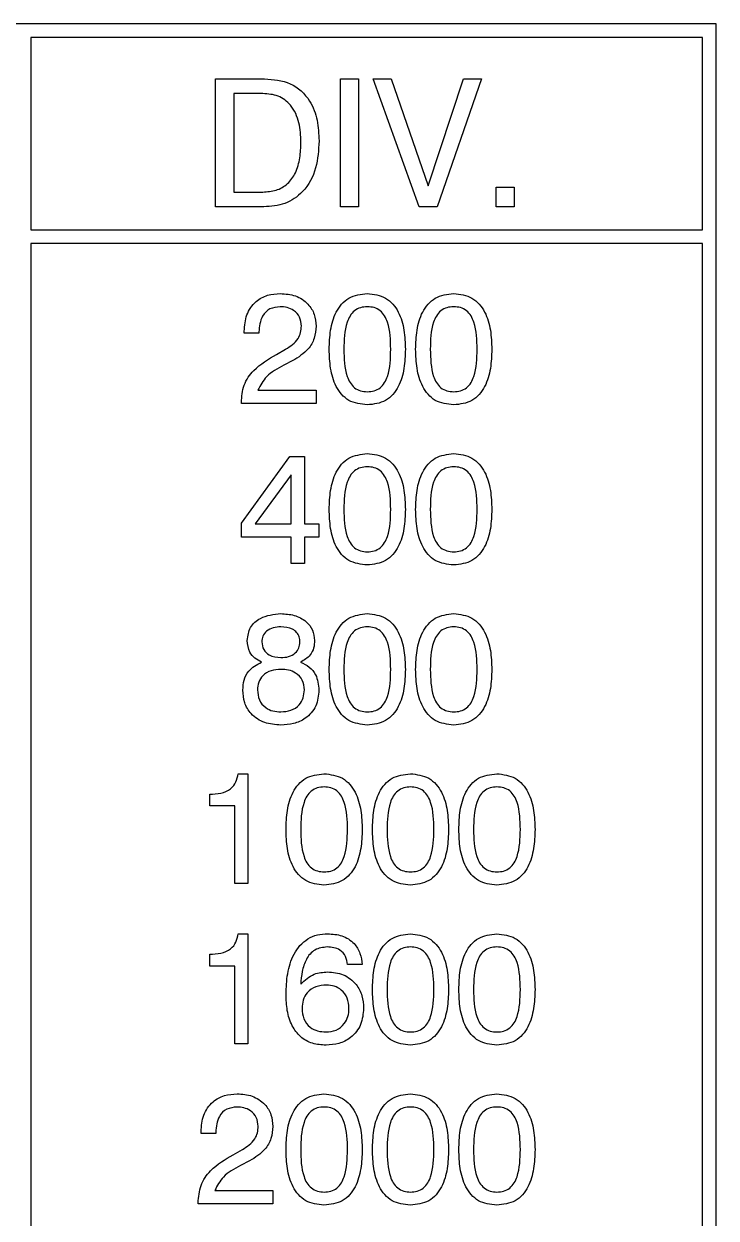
# Model space of a CAD drawing. Header units: millimetres. Extents: x -684 to 5961, y -1281 to 2539.
# Drawn here: x 2801.94 to 2817.09, y -477.58 to -451.46 of the extents above; entities that cross this region are included whole.
import ezdxf

# ---------------------------------------------------------------- set-up
doc = ezdxf.new("R2010")
doc.units = ezdxf.units.MM
doc.header["$LTSCALE"] = 5
doc.header["$MEASUREMENT"] = 0
doc.layers.get('0').update_dxf_attribs({"linetype": 'CONTINUOUS'})

msp = doc.modelspace()

# ---------------------------------------------------------------- linework, layer by layer
for p, q in [((2817.092, -451.465), (2784.792, -451.465)), ((2817.092, -513.765), (2817.092, -451.465)), ((2802.092, -451.765), (2802.092, -455.965)), ((2816.792, -451.765), (2802.092, -451.765)), ((2816.792, -455.965), (2816.792, -451.765)), ((2806.139, -452.665), (2807.206, -452.665)), ((2806.139, -455.465), (2806.139, -452.665)), ((2808.868, -452.665), (2809.263, -452.665)), ((2808.868, -455.465), (2808.868, -452.665)), ((2809.263, -452.665), (2809.263, -455.465)), ((2809.586, -452.665), (2809.983, -452.665)), ((2810.591, -455.465), (2809.586, -452.665)), ((2809.983, -452.665), (2810.793, -455.009)), ((2810.793, -455.009), (2811.564, -452.665)), ((2811.955, -452.665), (2810.986, -455.465)), ((2811.564, -452.665), (2811.955, -452.665)), ((2806.534, -452.988), (2806.534, -455.142)), ((2807.174, -452.988), (2806.534, -452.988)), ((2806.534, -455.142), (2807.174, -455.142)), ((2812.278, -455.034), (2812.673, -455.034)), ((2812.278, -455.465), (2812.278, -455.034)), ((2812.673, -455.034), (2812.673, -455.465)), ((2807.191, -455.465), (2806.139, -455.465)), ((2809.263, -455.465), (2808.868, -455.465)), ((2810.986, -455.465), (2810.591, -455.465)), ((2812.673, -455.465), (2812.278, -455.465)), ((2802.092, -455.965), (2816.792, -455.965)), ((2802.092, -456.265), (2802.092, -513.465)), ((2816.792, -456.265), (2802.092, -456.265)), ((2816.792, -513.465), (2816.792, -456.265)), ((2806.766, -458.226), (2806.766, -458.185)), ((2807.086, -458.226), (2806.766, -458.226)), ((2807.086, -458.198), (2807.086, -458.226)), ((2807.471, -458.693), (2807.671, -458.581)), ((2807.829, -458.828), (2807.63, -458.931)), ((2807.064, -459.476), (2808.336, -459.476)), ((2808.336, -459.476), (2808.336, -459.765)), ((2806.702, -459.765), (2806.702, -459.745)), ((2808.336, -459.765), (2806.702, -459.765)), ((2806.702, -462.382), (2807.762, -460.925)), ((2807.762, -460.925), (2808.08, -460.925)), ((2808.08, -460.925), (2808.08, -462.399)), ((2807.791, -461.326), (2807.003, -462.399)), ((2807.791, -462.399), (2807.791, -461.326)), ((2806.702, -462.688), (2806.702, -462.382)), ((2807.003, -462.399), (2807.791, -462.399)), ((2808.08, -462.399), (2808.4, -462.399)), ((2808.4, -462.399), (2808.4, -462.688)), ((2807.791, -462.688), (2806.702, -462.688)), ((2807.791, -463.265), (2807.791, -462.688)), ((2808.08, -462.688), (2808.08, -463.265)), ((2808.4, -462.688), (2808.08, -462.688)), ((2808.08, -463.265), (2807.791, -463.265)), ((2806.63, -467.861), (2806.846, -467.861)), ((2806.846, -467.861), (2806.846, -470.265)), ((2806.013, -468.566), (2806.013, -468.31)), ((2806.557, -468.566), (2806.013, -468.566)), ((2806.557, -470.265), (2806.557, -468.566)), ((2806.846, -470.265), (2806.557, -470.265)), ((2806.63, -471.361), (2806.846, -471.361)), ((2806.846, -471.361), (2806.846, -473.765)), ((2806.013, -472.066), (2806.013, -471.81)), ((2806.557, -472.066), (2806.013, -472.066)), ((2806.557, -473.765), (2806.557, -472.066)), ((2809.346, -472.034), (2809.025, -472.034)), ((2806.846, -473.765), (2806.557, -473.765)), ((2805.82, -475.726), (2805.82, -475.685)), ((2806.141, -475.726), (2805.82, -475.726)), ((2806.141, -475.698), (2806.141, -475.726)), ((2806.525, -476.193), (2806.725, -476.081)), ((2806.883, -476.328), (2806.684, -476.431)), ((2806.119, -476.976), (2807.391, -476.976)), ((2807.391, -476.976), (2807.391, -477.265)), ((2805.756, -477.265), (2805.756, -477.245)), ((2807.391, -477.265), (2805.756, -477.265))]:
    msp.add_line(p, q)
for points, knots in [([(2807.206, -452.665), (2807.401, -452.681), (2807.789, -452.712), (2808.211, -453.099), (2808.38, -453.57), (2808.394, -453.872), (2808.401, -454.024)], [0, 0, 0, 0, 0.280007, 0.55813, 0.77873, 1, 1, 1, 1]), ([(2808.006, -454.052), (2808, -453.909), (2807.987, -453.623), (2807.822, -453.246), (2807.514, -453.015), (2807.288, -452.997), (2807.174, -452.988)], [0, 0, 0, 0, 0.281177, 0.56059, 0.779794, 1, 1, 1, 1]), ([(2807.174, -455.142), (2807.272, -455.135), (2807.466, -455.122), (2807.729, -454.973), (2807.907, -454.714), (2807.994, -454.396), (2808.002, -454.167), (2808.006, -454.052)], [0, 0, 0, 0, 0.186764, 0.372833, 0.559138, 0.779335, 1, 1, 1, 1]), ([(2808.401, -454.024), (2808.39, -454.223), (2808.369, -454.621), (2808.103, -455.131), (2807.663, -455.429), (2807.348, -455.453), (2807.191, -455.465)], [0, 0, 0, 0, 0.280936, 0.560148, 0.779663, 1, 1, 1, 1]), ([(2806.766, -458.185), (2806.774, -458.063), (2806.792, -457.821), (2806.992, -457.533), (2807.271, -457.38), (2807.461, -457.367), (2807.556, -457.361)], [0, 0, 0, 0, 0.280418, 0.559343, 0.77933, 1, 1, 1, 1]), ([(2807.556, -457.361), (2807.668, -457.369), (2807.89, -457.385), (2808.159, -457.563), (2808.316, -457.811), (2808.329, -457.986), (2808.336, -458.073)], [0, 0, 0, 0, 0.280426, 0.559687, 0.779583, 1, 1, 1, 1]), ([(2808.625, -458.581), (2808.629, -458.442), (2808.638, -458.164), (2808.735, -457.823), (2808.888, -457.589), (2809.103, -457.403), (2809.315, -457.378), (2809.456, -457.361)], [0, 0, 0, 0, 0.25095, 0.501238, 0.626585, 0.75176, 1, 1, 1, 1]), ([(2809.456, -457.361), (2809.597, -457.377), (2809.809, -457.402), (2810.026, -457.588), (2810.18, -457.821), (2810.277, -458.164), (2810.287, -458.442), (2810.291, -458.581)], [0, 0, 0, 0, 0.2483197, 0.3734886, 0.4988257, 0.7490574, 1, 1, 1, 1]), ([(2810.516, -458.581), (2810.52, -458.442), (2810.529, -458.164), (2810.626, -457.823), (2810.779, -457.589), (2810.994, -457.403), (2811.206, -457.378), (2811.347, -457.361)], [0, 0, 0, 0, 0.25095, 0.501238, 0.626585, 0.75176, 1, 1, 1, 1]), ([(2811.347, -457.361), (2811.488, -457.377), (2811.7, -457.402), (2811.917, -457.588), (2812.071, -457.821), (2812.168, -458.164), (2812.178, -458.442), (2812.182, -458.581)], [0, 0, 0, 0, 0.24832, 0.373489, 0.498826, 0.749057, 1, 1, 1, 1]), ([(2807.548, -457.649), (2807.472, -457.657), (2807.319, -457.674), (2807.115, -457.881), (2807.097, -458.078), (2807.086, -458.198)], [0, 0, 0, 0, 0.280554, 0.560287, 1, 1, 1, 1]), ([(2808.016, -458.071), (2808.009, -458.004), (2807.995, -457.871), (2807.862, -457.728), (2807.705, -457.658), (2807.601, -457.652), (2807.548, -457.649)], [0, 0, 0, 0, 0.279581, 0.558527, 0.779022, 1, 1, 1, 1]), ([(2809.458, -457.649), (2809.408, -457.653), (2809.308, -457.66), (2809.171, -457.732), (2809.074, -457.849), (2808.955, -458.126), (2808.95, -458.379), (2808.945, -458.581)], [0, 0, 0, 0, 0.125077, 0.249857, 0.374791, 0.500055, 1, 1, 1, 1]), ([(2809.971, -458.581), (2809.966, -458.379), (2809.961, -458.126), (2809.843, -457.848), (2809.745, -457.731), (2809.608, -457.659), (2809.508, -457.653), (2809.458, -457.649)], [0, 0, 0, 0, 0.499905, 0.625168, 0.750087, 0.874874, 1, 1, 1, 1]), ([(2811.349, -457.649), (2811.299, -457.653), (2811.199, -457.66), (2811.062, -457.732), (2810.965, -457.849), (2810.846, -458.126), (2810.841, -458.379), (2810.836, -458.581)], [0, 0, 0, 0, 0.125077, 0.249857, 0.374791, 0.500055, 1, 1, 1, 1]), ([(2811.862, -458.581), (2811.857, -458.379), (2811.852, -458.126), (2811.734, -457.848), (2811.636, -457.731), (2811.499, -457.659), (2811.399, -457.653), (2811.349, -457.649)], [0, 0, 0, 0, 0.499905, 0.625168, 0.750087, 0.874874, 1, 1, 1, 1]), ([(2807.671, -458.581), (2807.774, -458.513), (2807.918, -458.418), (2808.006, -458.214), (2808.013, -458.119), (2808.016, -458.071)], [0, 0, 0, 0, 0.558122, 0.779032, 1, 1, 1, 1]), ([(2808.336, -458.073), (2808.329, -458.163), (2808.315, -458.343), (2808.148, -458.63), (2807.95, -458.753), (2807.829, -458.828)], [0, 0, 0, 0, 0.280304, 0.56021, 1, 1, 1, 1]), ([(2806.702, -459.745), (2806.711, -459.615), (2806.731, -459.355), (2807.005, -458.961), (2807.294, -458.795), (2807.471, -458.693)], [0, 0, 0, 0, 0.279996, 0.559198, 1, 1, 1, 1]), ([(2809.456, -459.797), (2809.315, -459.78), (2809.103, -459.756), (2808.888, -459.57), (2808.735, -459.338), (2808.639, -458.997), (2808.629, -458.72), (2808.625, -458.581)], [0, 0, 0, 0, 0.248318, 0.373488, 0.498815, 0.749079, 1, 1, 1, 1]), ([(2808.945, -458.581), (2808.95, -458.783), (2808.955, -459.035), (2809.074, -459.311), (2809.172, -459.427), (2809.308, -459.498), (2809.408, -459.505), (2809.458, -459.508)], [0, 0, 0, 0, 0.4999, 0.625162, 0.750085, 0.874883, 1, 1, 1, 1]), ([(2810.291, -458.581), (2810.287, -458.72), (2810.277, -458.998), (2810.18, -459.339), (2810.026, -459.572), (2809.809, -459.757), (2809.596, -459.781), (2809.456, -459.797)], [0, 0, 0, 0, 0.250904, 0.501105, 0.626433, 0.751621, 1, 1, 1, 1]), ([(2809.458, -459.508), (2809.508, -459.505), (2809.608, -459.499), (2809.745, -459.428), (2809.843, -459.312), (2809.961, -459.035), (2809.966, -458.783), (2809.971, -458.581)], [0, 0, 0, 0, 0.125106, 0.249966, 0.3749, 0.500145, 1, 1, 1, 1]), ([(2811.347, -459.797), (2811.206, -459.78), (2810.994, -459.756), (2810.779, -459.57), (2810.626, -459.338), (2810.53, -458.997), (2810.52, -458.72), (2810.516, -458.581)], [0, 0, 0, 0, 0.2483184, 0.373488, 0.4988149, 0.7490793, 1, 1, 1, 1]), ([(2810.836, -458.581), (2810.841, -458.783), (2810.847, -459.035), (2810.965, -459.311), (2811.063, -459.427), (2811.199, -459.498), (2811.299, -459.505), (2811.349, -459.508)], [0, 0, 0, 0, 0.4999, 0.625162, 0.750085, 0.874883, 1, 1, 1, 1]), ([(2812.182, -458.581), (2812.178, -458.72), (2812.168, -458.998), (2812.071, -459.339), (2811.917, -459.572), (2811.7, -459.757), (2811.488, -459.781), (2811.347, -459.797)], [0, 0, 0, 0, 0.2509043, 0.5011052, 0.6264325, 0.7516211, 1, 1, 1, 1]), ([(2811.349, -459.508), (2811.399, -459.505), (2811.499, -459.499), (2811.636, -459.428), (2811.734, -459.312), (2811.852, -459.035), (2811.857, -458.783), (2811.862, -458.581)], [0, 0, 0, 0, 0.125106, 0.249966, 0.3749, 0.500145, 1, 1, 1, 1]), ([(2807.63, -458.931), (2807.492, -459.002), (2807.247, -459.128), (2807.12, -459.37), (2807.064, -459.476)], [0, 0, 0, 0, 0.5626058, 1, 1, 1, 1]), ([(2808.625, -462.081), (2808.629, -461.942), (2808.638, -461.664), (2808.735, -461.323), (2808.888, -461.089), (2809.103, -460.903), (2809.315, -460.878), (2809.456, -460.861)], [0, 0, 0, 0, 0.2509496, 0.5012375, 0.6265852, 0.7517598, 1, 1, 1, 1]), ([(2809.456, -460.861), (2809.597, -460.877), (2809.809, -460.902), (2810.026, -461.088), (2810.18, -461.321), (2810.277, -461.664), (2810.287, -461.942), (2810.291, -462.081)], [0, 0, 0, 0, 0.24832, 0.373489, 0.498826, 0.749057, 1, 1, 1, 1]), ([(2810.516, -462.081), (2810.52, -461.942), (2810.529, -461.664), (2810.626, -461.323), (2810.779, -461.089), (2810.994, -460.903), (2811.206, -460.878), (2811.347, -460.861)], [0, 0, 0, 0, 0.2509496, 0.5012375, 0.6265852, 0.7517598, 1, 1, 1, 1]), ([(2811.347, -460.861), (2811.488, -460.877), (2811.7, -460.902), (2811.917, -461.088), (2812.071, -461.321), (2812.168, -461.664), (2812.178, -461.942), (2812.182, -462.081)], [0, 0, 0, 0, 0.24832, 0.373489, 0.498826, 0.749057, 1, 1, 1, 1]), ([(2809.458, -461.149), (2809.408, -461.153), (2809.308, -461.16), (2809.171, -461.232), (2809.074, -461.349), (2808.955, -461.626), (2808.95, -461.879), (2808.945, -462.081)], [0, 0, 0, 0, 0.125077, 0.249857, 0.374791, 0.500055, 1, 1, 1, 1]), ([(2809.971, -462.081), (2809.966, -461.879), (2809.961, -461.626), (2809.843, -461.348), (2809.745, -461.231), (2809.608, -461.159), (2809.508, -461.153), (2809.458, -461.149)], [0, 0, 0, 0, 0.499905, 0.625168, 0.750087, 0.874874, 1, 1, 1, 1]), ([(2811.349, -461.149), (2811.299, -461.153), (2811.199, -461.16), (2811.062, -461.232), (2810.965, -461.349), (2810.846, -461.626), (2810.841, -461.879), (2810.836, -462.081)], [0, 0, 0, 0, 0.125077, 0.249857, 0.374791, 0.500055, 1, 1, 1, 1]), ([(2811.862, -462.081), (2811.857, -461.879), (2811.852, -461.626), (2811.734, -461.348), (2811.636, -461.231), (2811.499, -461.159), (2811.399, -461.153), (2811.349, -461.149)], [0, 0, 0, 0, 0.499905, 0.625168, 0.750087, 0.874874, 1, 1, 1, 1]), ([(2809.456, -463.297), (2809.315, -463.28), (2809.103, -463.256), (2808.888, -463.07), (2808.735, -462.838), (2808.639, -462.497), (2808.629, -462.22), (2808.625, -462.081)], [0, 0, 0, 0, 0.2483184, 0.373488, 0.4988149, 0.7490793, 1, 1, 1, 1]), ([(2808.945, -462.081), (2808.95, -462.283), (2808.955, -462.535), (2809.074, -462.811), (2809.172, -462.927), (2809.308, -462.998), (2809.408, -463.005), (2809.458, -463.008)], [0, 0, 0, 0, 0.4999, 0.625162, 0.750085, 0.874883, 1, 1, 1, 1]), ([(2810.291, -462.081), (2810.287, -462.22), (2810.277, -462.498), (2810.18, -462.839), (2810.026, -463.072), (2809.809, -463.257), (2809.596, -463.281), (2809.456, -463.297)], [0, 0, 0, 0, 0.250904, 0.501105, 0.626433, 0.751621, 1, 1, 1, 1]), ([(2809.458, -463.008), (2809.508, -463.005), (2809.608, -462.999), (2809.745, -462.928), (2809.843, -462.812), (2809.961, -462.535), (2809.966, -462.283), (2809.971, -462.081)], [0, 0, 0, 0, 0.125106, 0.249966, 0.3749, 0.500145, 1, 1, 1, 1]), ([(2811.347, -463.297), (2811.206, -463.28), (2810.994, -463.256), (2810.779, -463.07), (2810.626, -462.838), (2810.53, -462.497), (2810.52, -462.22), (2810.516, -462.081)], [0, 0, 0, 0, 0.2483184, 0.373488, 0.4988149, 0.7490793, 1, 1, 1, 1]), ([(2810.836, -462.081), (2810.841, -462.283), (2810.847, -462.535), (2810.965, -462.811), (2811.063, -462.927), (2811.199, -462.998), (2811.299, -463.005), (2811.349, -463.008)], [0, 0, 0, 0, 0.4999, 0.625162, 0.750085, 0.874883, 1, 1, 1, 1]), ([(2812.182, -462.081), (2812.178, -462.22), (2812.168, -462.498), (2812.071, -462.839), (2811.917, -463.072), (2811.7, -463.257), (2811.488, -463.281), (2811.347, -463.297)], [0, 0, 0, 0, 0.250904, 0.501105, 0.626433, 0.751621, 1, 1, 1, 1]), ([(2811.349, -463.008), (2811.399, -463.005), (2811.499, -462.999), (2811.636, -462.928), (2811.734, -462.812), (2811.852, -462.535), (2811.857, -462.283), (2811.862, -462.081)], [0, 0, 0, 0, 0.125106, 0.249966, 0.3749, 0.500145, 1, 1, 1, 1]), ([(2806.83, -464.945), (2806.844, -464.846), (2806.872, -464.648), (2807.156, -464.402), (2807.41, -464.376), (2807.564, -464.361)], [0, 0, 0, 0, 0.279648, 0.559985, 1, 1, 1, 1]), ([(2807.564, -464.361), (2807.663, -464.367), (2807.861, -464.379), (2808.111, -464.508), (2808.279, -464.711), (2808.296, -464.867), (2808.304, -464.945)], [0, 0, 0, 0, 0.280861, 0.56059, 0.780288, 1, 1, 1, 1]), ([(2808.625, -465.581), (2808.629, -465.442), (2808.638, -465.164), (2808.735, -464.823), (2808.888, -464.589), (2809.103, -464.403), (2809.315, -464.378), (2809.456, -464.361)], [0, 0, 0, 0, 0.25095, 0.501238, 0.626585, 0.75176, 1, 1, 1, 1]), ([(2809.456, -464.361), (2809.597, -464.377), (2809.809, -464.402), (2810.026, -464.588), (2810.18, -464.821), (2810.277, -465.164), (2810.287, -465.442), (2810.291, -465.581)], [0, 0, 0, 0, 0.2483197, 0.3734886, 0.4988257, 0.7490574, 1, 1, 1, 1]), ([(2810.516, -465.581), (2810.52, -465.442), (2810.529, -465.164), (2810.626, -464.823), (2810.779, -464.589), (2810.994, -464.403), (2811.206, -464.378), (2811.347, -464.361)], [0, 0, 0, 0, 0.2509496, 0.5012375, 0.6265852, 0.7517598, 1, 1, 1, 1]), ([(2811.347, -464.361), (2811.488, -464.377), (2811.7, -464.402), (2811.917, -464.588), (2812.071, -464.821), (2812.168, -465.164), (2812.178, -465.442), (2812.182, -465.581)], [0, 0, 0, 0, 0.24832, 0.373489, 0.498826, 0.749057, 1, 1, 1, 1]), ([(2807.567, -464.649), (2807.511, -464.652), (2807.399, -464.659), (2807.253, -464.727), (2807.162, -464.847), (2807.154, -464.936), (2807.15, -464.98)], [0, 0, 0, 0, 0.281051, 0.560499, 0.779909, 1, 1, 1, 1]), ([(2807.984, -464.98), (2807.981, -464.943), (2807.975, -464.868), (2807.917, -464.768), (2807.785, -464.666), (2807.657, -464.656), (2807.567, -464.649)], [0, 0, 0, 0, 0.187232, 0.374021, 0.561158, 1, 1, 1, 1]), ([(2809.458, -464.649), (2809.408, -464.653), (2809.308, -464.66), (2809.171, -464.732), (2809.074, -464.849), (2808.955, -465.126), (2808.95, -465.379), (2808.945, -465.581)], [0, 0, 0, 0, 0.125077, 0.249857, 0.374791, 0.500055, 1, 1, 1, 1]), ([(2809.971, -465.581), (2809.966, -465.379), (2809.961, -465.126), (2809.843, -464.848), (2809.745, -464.731), (2809.608, -464.659), (2809.508, -464.653), (2809.458, -464.649)], [0, 0, 0, 0, 0.499905, 0.625168, 0.750087, 0.874874, 1, 1, 1, 1]), ([(2811.349, -464.649), (2811.299, -464.653), (2811.199, -464.66), (2811.062, -464.732), (2810.965, -464.849), (2810.846, -465.126), (2810.841, -465.379), (2810.836, -465.581)], [0, 0, 0, 0, 0.125077, 0.249857, 0.374791, 0.500055, 1, 1, 1, 1]), ([(2811.862, -465.581), (2811.857, -465.379), (2811.852, -465.126), (2811.734, -464.848), (2811.636, -464.731), (2811.499, -464.659), (2811.399, -464.653), (2811.349, -464.649)], [0, 0, 0, 0, 0.499905, 0.625168, 0.750087, 0.874874, 1, 1, 1, 1]), ([(2807.141, -465.421), (2807.091, -465.395), (2806.99, -465.343), (2806.854, -465.182), (2806.839, -465.035), (2806.83, -464.945)], [0, 0, 0, 0, 0.281047, 0.561313, 1, 1, 1, 1]), ([(2807.15, -464.98), (2807.158, -465.037), (2807.173, -465.151), (2807.331, -465.299), (2807.477, -465.313), (2807.567, -465.322)], [0, 0, 0, 0, 0.279981, 0.560219, 1, 1, 1, 1]), ([(2807.567, -465.322), (2807.624, -465.319), (2807.737, -465.312), (2807.88, -465.235), (2807.971, -465.115), (2807.979, -465.025), (2807.984, -464.98)], [0, 0, 0, 0, 0.2807845, 0.5602525, 0.7799586, 1, 1, 1, 1]), ([(2808.304, -464.945), (2808.301, -465.001), (2808.294, -465.114), (2808.202, -465.302), (2808.075, -465.376), (2807.997, -465.421)], [0, 0, 0, 0, 0.281116, 0.561439, 1, 1, 1, 1]), ([(2806.734, -466.031), (2806.739, -465.958), (2806.748, -465.811), (2806.869, -465.567), (2807.038, -465.476), (2807.141, -465.421)], [0, 0, 0, 0, 0.281292, 0.561778, 1, 1, 1, 1]), ([(2807.565, -465.579), (2807.493, -465.583), (2807.349, -465.592), (2807.17, -465.697), (2807.067, -465.857), (2807.058, -465.971), (2807.054, -466.028)], [0, 0, 0, 0, 0.28074, 0.5599, 0.779603, 1, 1, 1, 1]), ([(2808.08, -466.028), (2808.072, -465.955), (2808.057, -465.809), (2807.909, -465.657), (2807.735, -465.587), (2807.622, -465.582), (2807.565, -465.579)], [0, 0, 0, 0, 0.279546, 0.558276, 0.778819, 1, 1, 1, 1]), ([(2807.997, -465.421), (2808.063, -465.452), (2808.195, -465.516), (2808.369, -465.725), (2808.388, -465.915), (2808.4, -466.031)], [0, 0, 0, 0, 0.280922, 0.561175, 1, 1, 1, 1]), ([(2809.456, -466.797), (2809.315, -466.78), (2809.103, -466.756), (2808.888, -466.57), (2808.735, -466.338), (2808.639, -465.997), (2808.629, -465.72), (2808.625, -465.581)], [0, 0, 0, 0, 0.2483184, 0.373488, 0.4988149, 0.7490793, 1, 1, 1, 1]), ([(2808.945, -465.581), (2808.95, -465.783), (2808.955, -466.035), (2809.074, -466.311), (2809.172, -466.427), (2809.308, -466.498), (2809.408, -466.505), (2809.458, -466.508)], [0, 0, 0, 0, 0.4999, 0.625162, 0.750085, 0.874883, 1, 1, 1, 1]), ([(2810.291, -465.581), (2810.287, -465.72), (2810.277, -465.998), (2810.18, -466.339), (2810.026, -466.572), (2809.809, -466.757), (2809.596, -466.781), (2809.456, -466.797)], [0, 0, 0, 0, 0.250904, 0.501105, 0.626433, 0.751621, 1, 1, 1, 1]), ([(2809.458, -466.508), (2809.508, -466.505), (2809.608, -466.499), (2809.745, -466.428), (2809.843, -466.312), (2809.961, -466.035), (2809.966, -465.783), (2809.971, -465.581)], [0, 0, 0, 0, 0.125106, 0.249966, 0.3749, 0.500145, 1, 1, 1, 1]), ([(2811.347, -466.797), (2811.206, -466.78), (2810.994, -466.756), (2810.779, -466.57), (2810.626, -466.338), (2810.53, -465.997), (2810.52, -465.72), (2810.516, -465.581)], [0, 0, 0, 0, 0.248318, 0.373488, 0.498815, 0.749079, 1, 1, 1, 1]), ([(2810.836, -465.581), (2810.841, -465.783), (2810.847, -466.035), (2810.965, -466.311), (2811.063, -466.427), (2811.199, -466.498), (2811.299, -466.505), (2811.349, -466.508)], [0, 0, 0, 0, 0.4999, 0.625162, 0.750085, 0.874883, 1, 1, 1, 1]), ([(2812.182, -465.581), (2812.178, -465.72), (2812.168, -465.998), (2812.071, -466.339), (2811.917, -466.572), (2811.7, -466.757), (2811.488, -466.781), (2811.347, -466.797)], [0, 0, 0, 0, 0.2509043, 0.5011052, 0.6264325, 0.7516211, 1, 1, 1, 1]), ([(2811.349, -466.508), (2811.399, -466.505), (2811.499, -466.499), (2811.636, -466.428), (2811.734, -466.312), (2811.852, -466.035), (2811.857, -465.783), (2811.862, -465.581)], [0, 0, 0, 0, 0.125106, 0.249966, 0.3749, 0.500145, 1, 1, 1, 1]), ([(2807.564, -466.797), (2807.445, -466.788), (2807.206, -466.771), (2806.916, -466.583), (2806.754, -466.313), (2806.741, -466.125), (2806.734, -466.031)], [0, 0, 0, 0, 0.28047, 0.559548, 0.77949, 1, 1, 1, 1]), ([(2807.054, -466.028), (2807.061, -466.102), (2807.073, -466.251), (2807.213, -466.419), (2807.39, -466.498), (2807.507, -466.505), (2807.565, -466.508)], [0, 0, 0, 0, 0.280002, 0.558665, 0.778994, 1, 1, 1, 1]), ([(2808.4, -466.031), (2808.389, -466.151), (2808.365, -466.392), (2808.131, -466.654), (2807.847, -466.781), (2807.659, -466.792), (2807.564, -466.797)], [0, 0, 0, 0, 0.279726, 0.558611, 0.779023, 1, 1, 1, 1]), ([(2807.565, -466.508), (2807.64, -466.503), (2807.789, -466.493), (2807.97, -466.374), (2808.067, -466.203), (2808.076, -466.086), (2808.08, -466.028)], [0, 0, 0, 0, 0.2804571, 0.5594904, 0.7794426, 1, 1, 1, 1]), ([(2806.013, -468.31), (2806.092, -468.306), (2806.251, -468.298), (2806.465, -468.215), (2806.597, -468.047), (2806.619, -467.923), (2806.63, -467.861)], [0, 0, 0, 0, 0.281064, 0.560363, 0.779679, 1, 1, 1, 1]), ([(2807.679, -469.081), (2807.684, -468.942), (2807.693, -468.664), (2807.789, -468.323), (2807.942, -468.089), (2808.157, -467.903), (2808.369, -467.878), (2808.51, -467.861)], [0, 0, 0, 0, 0.25095, 0.501238, 0.626585, 0.75176, 1, 1, 1, 1]), ([(2808.51, -467.861), (2808.651, -467.877), (2808.864, -467.902), (2809.08, -468.088), (2809.235, -468.321), (2809.332, -468.664), (2809.341, -468.942), (2809.346, -469.081)], [0, 0, 0, 0, 0.24832, 0.373489, 0.498826, 0.749057, 1, 1, 1, 1]), ([(2809.57, -469.081), (2809.575, -468.942), (2809.584, -468.664), (2809.68, -468.323), (2809.833, -468.089), (2810.048, -467.903), (2810.26, -467.878), (2810.401, -467.861)], [0, 0, 0, 0, 0.25095, 0.501238, 0.626585, 0.75176, 1, 1, 1, 1]), ([(2810.401, -467.861), (2810.542, -467.877), (2810.755, -467.902), (2810.971, -468.088), (2811.126, -468.321), (2811.223, -468.664), (2811.232, -468.942), (2811.237, -469.081)], [0, 0, 0, 0, 0.2483197, 0.3734886, 0.4988257, 0.7490574, 1, 1, 1, 1]), ([(2811.461, -469.081), (2811.466, -468.942), (2811.475, -468.664), (2811.571, -468.323), (2811.724, -468.089), (2811.939, -467.903), (2812.151, -467.878), (2812.292, -467.861)], [0, 0, 0, 0, 0.25095, 0.501238, 0.626585, 0.75176, 1, 1, 1, 1]), ([(2812.292, -467.861), (2812.433, -467.877), (2812.646, -467.902), (2812.862, -468.088), (2813.017, -468.321), (2813.114, -468.664), (2813.123, -468.942), (2813.128, -469.081)], [0, 0, 0, 0, 0.2483197, 0.3734886, 0.4988257, 0.7490574, 1, 1, 1, 1]), ([(2808.513, -468.149), (2808.462, -468.153), (2808.362, -468.16), (2808.226, -468.232), (2808.128, -468.349), (2808.01, -468.626), (2808.004, -468.879), (2808, -469.081)], [0, 0, 0, 0, 0.125077, 0.249857, 0.374791, 0.500055, 1, 1, 1, 1]), ([(2809.025, -469.081), (2809.021, -468.879), (2809.015, -468.626), (2808.898, -468.348), (2808.8, -468.231), (2808.663, -468.159), (2808.563, -468.153), (2808.513, -468.149)], [0, 0, 0, 0, 0.4999053, 0.6251684, 0.7500875, 0.8748739, 1, 1, 1, 1]), ([(2810.404, -468.149), (2810.353, -468.153), (2810.253, -468.16), (2810.117, -468.232), (2810.019, -468.349), (2809.901, -468.626), (2809.895, -468.879), (2809.891, -469.081)], [0, 0, 0, 0, 0.125077, 0.249857, 0.374791, 0.500055, 1, 1, 1, 1]), ([(2810.916, -469.081), (2810.912, -468.879), (2810.906, -468.626), (2810.789, -468.348), (2810.691, -468.231), (2810.554, -468.159), (2810.454, -468.153), (2810.404, -468.149)], [0, 0, 0, 0, 0.499905, 0.625168, 0.750087, 0.874874, 1, 1, 1, 1]), ([(2812.295, -468.149), (2812.244, -468.153), (2812.144, -468.16), (2812.008, -468.232), (2811.91, -468.349), (2811.792, -468.626), (2811.786, -468.879), (2811.782, -469.081)], [0, 0, 0, 0, 0.125077, 0.249857, 0.374791, 0.500055, 1, 1, 1, 1]), ([(2812.807, -469.081), (2812.803, -468.879), (2812.797, -468.626), (2812.68, -468.348), (2812.582, -468.231), (2812.445, -468.159), (2812.345, -468.153), (2812.295, -468.149)], [0, 0, 0, 0, 0.499905, 0.625168, 0.750087, 0.874874, 1, 1, 1, 1]), ([(2808.51, -470.297), (2808.369, -470.28), (2808.158, -470.256), (2807.943, -470.07), (2807.789, -469.838), (2807.693, -469.497), (2807.684, -469.22), (2807.679, -469.081)], [0, 0, 0, 0, 0.248318, 0.373488, 0.498815, 0.749079, 1, 1, 1, 1]), ([(2808, -469.081), (2808.004, -469.283), (2808.01, -469.535), (2808.128, -469.811), (2808.227, -469.927), (2808.363, -469.998), (2808.463, -470.005), (2808.513, -470.008)], [0, 0, 0, 0, 0.4999, 0.625162, 0.750085, 0.874883, 1, 1, 1, 1]), ([(2809.346, -469.081), (2809.341, -469.22), (2809.331, -469.498), (2809.234, -469.839), (2809.08, -470.072), (2808.863, -470.257), (2808.651, -470.281), (2808.51, -470.297)], [0, 0, 0, 0, 0.250904, 0.501105, 0.626433, 0.751621, 1, 1, 1, 1]), ([(2808.513, -470.008), (2808.562, -470.005), (2808.662, -469.999), (2808.799, -469.928), (2808.897, -469.812), (2809.015, -469.535), (2809.021, -469.283), (2809.025, -469.081)], [0, 0, 0, 0, 0.125106, 0.249966, 0.3749, 0.500145, 1, 1, 1, 1]), ([(2810.401, -470.297), (2810.26, -470.28), (2810.049, -470.256), (2809.834, -470.07), (2809.68, -469.838), (2809.584, -469.497), (2809.575, -469.22), (2809.57, -469.081)], [0, 0, 0, 0, 0.248318, 0.373488, 0.498815, 0.749079, 1, 1, 1, 1]), ([(2809.891, -469.081), (2809.895, -469.283), (2809.901, -469.535), (2810.019, -469.811), (2810.118, -469.927), (2810.254, -469.998), (2810.354, -470.005), (2810.404, -470.008)], [0, 0, 0, 0, 0.4999, 0.625162, 0.750085, 0.874883, 1, 1, 1, 1]), ([(2811.237, -469.081), (2811.232, -469.22), (2811.222, -469.498), (2811.125, -469.839), (2810.971, -470.072), (2810.754, -470.257), (2810.542, -470.281), (2810.401, -470.297)], [0, 0, 0, 0, 0.250904, 0.501105, 0.626433, 0.751621, 1, 1, 1, 1]), ([(2810.404, -470.008), (2810.454, -470.005), (2810.553, -469.999), (2810.69, -469.928), (2810.788, -469.812), (2810.906, -469.535), (2810.912, -469.283), (2810.916, -469.081)], [0, 0, 0, 0, 0.125106, 0.249966, 0.3749, 0.500145, 1, 1, 1, 1]), ([(2812.292, -470.297), (2812.151, -470.28), (2811.94, -470.256), (2811.725, -470.07), (2811.571, -469.838), (2811.475, -469.497), (2811.466, -469.22), (2811.461, -469.081)], [0, 0, 0, 0, 0.248318, 0.373488, 0.498815, 0.749079, 1, 1, 1, 1]), ([(2811.782, -469.081), (2811.786, -469.283), (2811.792, -469.535), (2811.91, -469.811), (2812.009, -469.927), (2812.145, -469.998), (2812.245, -470.005), (2812.295, -470.008)], [0, 0, 0, 0, 0.4999, 0.625162, 0.750085, 0.874883, 1, 1, 1, 1]), ([(2813.128, -469.081), (2813.123, -469.22), (2813.113, -469.498), (2813.016, -469.839), (2812.862, -470.072), (2812.645, -470.257), (2812.433, -470.281), (2812.292, -470.297)], [0, 0, 0, 0, 0.2509043, 0.5011052, 0.6264325, 0.7516211, 1, 1, 1, 1]), ([(2812.295, -470.008), (2812.345, -470.005), (2812.444, -469.999), (2812.581, -469.928), (2812.679, -469.812), (2812.797, -469.535), (2812.803, -469.283), (2812.807, -469.081)], [0, 0, 0, 0, 0.125106, 0.249966, 0.3749, 0.500145, 1, 1, 1, 1]), ([(2806.013, -471.81), (2806.092, -471.806), (2806.251, -471.798), (2806.465, -471.715), (2806.597, -471.547), (2806.619, -471.423), (2806.63, -471.361)], [0, 0, 0, 0, 0.281064, 0.560363, 0.779679, 1, 1, 1, 1]), ([(2807.679, -472.685), (2807.685, -472.535), (2807.696, -472.233), (2807.808, -471.866), (2807.977, -471.613), (2808.151, -471.464), (2808.363, -471.374), (2808.514, -471.365), (2808.59, -471.361)], [0, 0, 0, 0, 0.250317, 0.500003, 0.625096, 0.750052, 0.87494, 1, 1, 1, 1]), ([(2808.59, -471.361), (2808.696, -471.368), (2808.909, -471.381), (2809.17, -471.545), (2809.313, -471.785), (2809.335, -471.951), (2809.346, -472.034)], [0, 0, 0, 0, 0.280486, 0.559429, 0.779373, 1, 1, 1, 1]), ([(2809.57, -472.581), (2809.575, -472.442), (2809.584, -472.164), (2809.68, -471.823), (2809.833, -471.589), (2810.048, -471.403), (2810.26, -471.378), (2810.401, -471.361)], [0, 0, 0, 0, 0.25095, 0.501238, 0.626585, 0.75176, 1, 1, 1, 1]), ([(2810.401, -471.361), (2810.542, -471.377), (2810.755, -471.402), (2810.971, -471.588), (2811.126, -471.821), (2811.223, -472.164), (2811.232, -472.442), (2811.237, -472.581)], [0, 0, 0, 0, 0.2483197, 0.3734886, 0.4988257, 0.7490574, 1, 1, 1, 1]), ([(2811.461, -472.581), (2811.466, -472.442), (2811.475, -472.164), (2811.571, -471.823), (2811.724, -471.589), (2811.939, -471.403), (2812.151, -471.378), (2812.292, -471.361)], [0, 0, 0, 0, 0.25095, 0.501238, 0.626585, 0.75176, 1, 1, 1, 1]), ([(2812.292, -471.361), (2812.433, -471.377), (2812.646, -471.402), (2812.862, -471.588), (2813.017, -471.821), (2813.114, -472.164), (2813.123, -472.442), (2813.128, -472.581)], [0, 0, 0, 0, 0.2483197, 0.3734886, 0.4988257, 0.7490574, 1, 1, 1, 1]), ([(2808.582, -471.649), (2808.487, -471.66), (2808.345, -471.677), (2808.199, -471.801), (2808.095, -471.957), (2808.025, -472.185), (2808.008, -472.371), (2808, -472.464)], [0, 0, 0, 0, 0.248238, 0.373397, 0.498729, 0.749066, 1, 1, 1, 1]), ([(2809.025, -472.034), (2809.015, -471.973), (2808.996, -471.851), (2808.876, -471.715), (2808.726, -471.657), (2808.63, -471.652), (2808.582, -471.649)], [0, 0, 0, 0, 0.280255, 0.558916, 0.779109, 1, 1, 1, 1]), ([(2810.404, -471.649), (2810.353, -471.653), (2810.253, -471.66), (2810.117, -471.732), (2810.019, -471.849), (2809.901, -472.126), (2809.895, -472.379), (2809.891, -472.581)], [0, 0, 0, 0, 0.125077, 0.249857, 0.374791, 0.500055, 1, 1, 1, 1]), ([(2810.916, -472.581), (2810.912, -472.379), (2810.906, -472.126), (2810.789, -471.848), (2810.691, -471.731), (2810.554, -471.659), (2810.454, -471.653), (2810.404, -471.649)], [0, 0, 0, 0, 0.499905, 0.625168, 0.750087, 0.874874, 1, 1, 1, 1]), ([(2812.295, -471.649), (2812.244, -471.653), (2812.144, -471.66), (2812.008, -471.732), (2811.91, -471.849), (2811.792, -472.126), (2811.786, -472.379), (2811.782, -472.581)], [0, 0, 0, 0, 0.125077, 0.249857, 0.374791, 0.500055, 1, 1, 1, 1]), ([(2812.807, -472.581), (2812.803, -472.379), (2812.797, -472.126), (2812.68, -471.848), (2812.582, -471.731), (2812.445, -471.659), (2812.345, -471.653), (2812.295, -471.649)], [0, 0, 0, 0, 0.499905, 0.625168, 0.750087, 0.874874, 1, 1, 1, 1]), ([(2808, -472.464), (2808.093, -472.376), (2808.26, -472.219), (2808.487, -472.202), (2808.587, -472.194)], [0, 0, 0, 0, 0.558415, 1, 1, 1, 1]), ([(2808.587, -472.194), (2808.706, -472.205), (2808.943, -472.226), (2809.214, -472.439), (2809.359, -472.711), (2809.372, -472.897), (2809.378, -472.99)], [0, 0, 0, 0, 0.279991, 0.559145, 0.779291, 1, 1, 1, 1]), ([(2808.562, -472.483), (2808.484, -472.488), (2808.327, -472.499), (2808.139, -472.627), (2808.041, -472.808), (2808.033, -472.93), (2808.029, -472.992)], [0, 0, 0, 0, 0.2804995, 0.5592968, 0.7792758, 1, 1, 1, 1]), ([(2809.057, -472.989), (2809.051, -472.914), (2809.039, -472.764), (2808.91, -472.59), (2808.738, -472.495), (2808.621, -472.487), (2808.562, -472.483)], [0, 0, 0, 0, 0.280272, 0.559305, 0.779358, 1, 1, 1, 1]), ([(2810.401, -473.797), (2810.26, -473.78), (2810.049, -473.756), (2809.834, -473.57), (2809.68, -473.338), (2809.584, -472.997), (2809.575, -472.72), (2809.57, -472.581)], [0, 0, 0, 0, 0.248318, 0.373488, 0.498815, 0.749079, 1, 1, 1, 1]), ([(2809.891, -472.581), (2809.895, -472.783), (2809.901, -473.035), (2810.019, -473.311), (2810.118, -473.427), (2810.254, -473.498), (2810.354, -473.505), (2810.404, -473.508)], [0, 0, 0, 0, 0.4999005, 0.6251624, 0.7500851, 0.8748829, 1, 1, 1, 1]), ([(2811.237, -472.581), (2811.232, -472.72), (2811.222, -472.998), (2811.125, -473.339), (2810.971, -473.572), (2810.754, -473.757), (2810.542, -473.781), (2810.401, -473.797)], [0, 0, 0, 0, 0.250904, 0.501105, 0.626433, 0.751621, 1, 1, 1, 1]), ([(2810.404, -473.508), (2810.454, -473.505), (2810.553, -473.499), (2810.69, -473.428), (2810.788, -473.312), (2810.906, -473.035), (2810.912, -472.783), (2810.916, -472.581)], [0, 0, 0, 0, 0.125106, 0.249966, 0.3749, 0.500145, 1, 1, 1, 1]), ([(2812.292, -473.797), (2812.151, -473.78), (2811.94, -473.756), (2811.725, -473.57), (2811.571, -473.338), (2811.475, -472.997), (2811.466, -472.72), (2811.461, -472.581)], [0, 0, 0, 0, 0.248318, 0.373488, 0.498815, 0.749079, 1, 1, 1, 1]), ([(2811.782, -472.581), (2811.786, -472.783), (2811.792, -473.035), (2811.91, -473.311), (2812.009, -473.427), (2812.145, -473.498), (2812.245, -473.505), (2812.295, -473.508)], [0, 0, 0, 0, 0.4999, 0.625162, 0.750085, 0.874883, 1, 1, 1, 1]), ([(2813.128, -472.581), (2813.123, -472.72), (2813.113, -472.998), (2813.016, -473.339), (2812.862, -473.572), (2812.645, -473.757), (2812.433, -473.781), (2812.292, -473.797)], [0, 0, 0, 0, 0.250904, 0.501105, 0.626433, 0.751621, 1, 1, 1, 1]), ([(2812.295, -473.508), (2812.345, -473.505), (2812.444, -473.499), (2812.581, -473.428), (2812.679, -473.312), (2812.797, -473.035), (2812.803, -472.783), (2812.807, -472.581)], [0, 0, 0, 0, 0.125106, 0.249966, 0.3749, 0.500145, 1, 1, 1, 1]), ([(2808.555, -473.797), (2808.455, -473.79), (2808.254, -473.776), (2807.984, -473.625), (2807.792, -473.364), (2807.692, -473.039), (2807.684, -472.803), (2807.679, -472.685)], [0, 0, 0, 0, 0.18674, 0.372864, 0.559271, 0.779389, 1, 1, 1, 1]), ([(2808.029, -472.992), (2808.036, -473.07), (2808.049, -473.226), (2808.187, -473.405), (2808.369, -473.497), (2808.491, -473.504), (2808.552, -473.508)], [0, 0, 0, 0, 0.28014, 0.559015, 0.77923, 1, 1, 1, 1]), ([(2808.552, -473.508), (2808.628, -473.501), (2808.782, -473.487), (2808.955, -473.347), (2809.046, -473.169), (2809.054, -473.049), (2809.057, -472.989)], [0, 0, 0, 0, 0.2799515, 0.5590388, 0.7792529, 1, 1, 1, 1]), ([(2809.378, -472.99), (2809.367, -473.112), (2809.344, -473.356), (2809.122, -473.63), (2808.841, -473.778), (2808.651, -473.79), (2808.555, -473.797)], [0, 0, 0, 0, 0.279928, 0.559084, 0.779258, 1, 1, 1, 1]), ([(2805.82, -475.685), (2805.829, -475.563), (2805.846, -475.321), (2806.047, -475.033), (2806.325, -474.88), (2806.515, -474.867), (2806.61, -474.861)], [0, 0, 0, 0, 0.280418, 0.559343, 0.77933, 1, 1, 1, 1]), ([(2806.61, -474.861), (2806.722, -474.869), (2806.945, -474.885), (2807.213, -475.063), (2807.37, -475.311), (2807.384, -475.486), (2807.391, -475.573)], [0, 0, 0, 0, 0.2804256, 0.5596865, 0.7795834, 1, 1, 1, 1]), ([(2807.679, -476.081), (2807.684, -475.942), (2807.693, -475.664), (2807.789, -475.323), (2807.942, -475.089), (2808.157, -474.903), (2808.369, -474.878), (2808.51, -474.861)], [0, 0, 0, 0, 0.25095, 0.501238, 0.626585, 0.75176, 1, 1, 1, 1]), ([(2808.51, -474.861), (2808.651, -474.877), (2808.864, -474.902), (2809.08, -475.088), (2809.235, -475.321), (2809.332, -475.664), (2809.341, -475.942), (2809.346, -476.081)], [0, 0, 0, 0, 0.24832, 0.373489, 0.498826, 0.749057, 1, 1, 1, 1]), ([(2809.57, -476.081), (2809.575, -475.942), (2809.584, -475.664), (2809.68, -475.323), (2809.833, -475.089), (2810.048, -474.903), (2810.26, -474.878), (2810.401, -474.861)], [0, 0, 0, 0, 0.25095, 0.501238, 0.626585, 0.75176, 1, 1, 1, 1]), ([(2810.401, -474.861), (2810.542, -474.877), (2810.755, -474.902), (2810.971, -475.088), (2811.126, -475.321), (2811.223, -475.664), (2811.232, -475.942), (2811.237, -476.081)], [0, 0, 0, 0, 0.24832, 0.373489, 0.498826, 0.749057, 1, 1, 1, 1]), ([(2811.461, -476.081), (2811.466, -475.942), (2811.475, -475.664), (2811.571, -475.323), (2811.724, -475.089), (2811.939, -474.903), (2812.151, -474.878), (2812.292, -474.861)], [0, 0, 0, 0, 0.25095, 0.501238, 0.626585, 0.75176, 1, 1, 1, 1]), ([(2812.292, -474.861), (2812.433, -474.877), (2812.646, -474.902), (2812.862, -475.088), (2813.017, -475.321), (2813.114, -475.664), (2813.123, -475.942), (2813.128, -476.081)], [0, 0, 0, 0, 0.2483197, 0.3734886, 0.4988257, 0.7490574, 1, 1, 1, 1]), ([(2806.603, -475.149), (2806.527, -475.157), (2806.374, -475.174), (2806.17, -475.381), (2806.152, -475.578), (2806.141, -475.698)], [0, 0, 0, 0, 0.280554, 0.560287, 1, 1, 1, 1]), ([(2807.07, -475.571), (2807.063, -475.504), (2807.049, -475.371), (2806.917, -475.228), (2806.759, -475.158), (2806.655, -475.152), (2806.603, -475.149)], [0, 0, 0, 0, 0.2795814, 0.558527, 0.7790218, 1, 1, 1, 1]), ([(2808.513, -475.149), (2808.462, -475.153), (2808.362, -475.16), (2808.226, -475.232), (2808.128, -475.349), (2808.01, -475.626), (2808.004, -475.879), (2808, -476.081)], [0, 0, 0, 0, 0.125077, 0.249857, 0.374791, 0.500055, 1, 1, 1, 1]), ([(2809.025, -476.081), (2809.021, -475.879), (2809.015, -475.626), (2808.898, -475.348), (2808.8, -475.231), (2808.663, -475.159), (2808.563, -475.153), (2808.513, -475.149)], [0, 0, 0, 0, 0.4999053, 0.6251684, 0.7500875, 0.8748739, 1, 1, 1, 1]), ([(2810.404, -475.149), (2810.353, -475.153), (2810.253, -475.16), (2810.117, -475.232), (2810.019, -475.349), (2809.901, -475.626), (2809.895, -475.879), (2809.891, -476.081)], [0, 0, 0, 0, 0.125077, 0.249857, 0.374791, 0.500055, 1, 1, 1, 1]), ([(2810.916, -476.081), (2810.912, -475.879), (2810.906, -475.626), (2810.789, -475.348), (2810.691, -475.231), (2810.554, -475.159), (2810.454, -475.153), (2810.404, -475.149)], [0, 0, 0, 0, 0.4999053, 0.6251684, 0.7500875, 0.8748739, 1, 1, 1, 1]), ([(2812.295, -475.149), (2812.244, -475.153), (2812.144, -475.16), (2812.008, -475.232), (2811.91, -475.349), (2811.792, -475.626), (2811.786, -475.879), (2811.782, -476.081)], [0, 0, 0, 0, 0.125077, 0.249857, 0.374791, 0.500055, 1, 1, 1, 1]), ([(2812.807, -476.081), (2812.803, -475.879), (2812.797, -475.626), (2812.68, -475.348), (2812.582, -475.231), (2812.445, -475.159), (2812.345, -475.153), (2812.295, -475.149)], [0, 0, 0, 0, 0.499905, 0.625168, 0.750087, 0.874874, 1, 1, 1, 1]), ([(2806.725, -476.081), (2806.829, -476.013), (2806.973, -475.918), (2807.061, -475.714), (2807.067, -475.619), (2807.07, -475.571)], [0, 0, 0, 0, 0.5581223, 0.7790324, 1, 1, 1, 1]), ([(2807.391, -475.573), (2807.384, -475.663), (2807.369, -475.843), (2807.202, -476.13), (2807.004, -476.253), (2806.883, -476.328)], [0, 0, 0, 0, 0.280304, 0.5602104, 1, 1, 1, 1]), ([(2805.756, -477.245), (2805.766, -477.115), (2805.786, -476.855), (2806.059, -476.461), (2806.348, -476.295), (2806.525, -476.193)], [0, 0, 0, 0, 0.279996, 0.559198, 1, 1, 1, 1]), ([(2808.51, -477.297), (2808.369, -477.28), (2808.158, -477.256), (2807.943, -477.07), (2807.789, -476.838), (2807.693, -476.497), (2807.684, -476.22), (2807.679, -476.081)], [0, 0, 0, 0, 0.248318, 0.373488, 0.498815, 0.749079, 1, 1, 1, 1]), ([(2808, -476.081), (2808.004, -476.283), (2808.01, -476.535), (2808.128, -476.811), (2808.227, -476.927), (2808.363, -476.998), (2808.463, -477.005), (2808.513, -477.008)], [0, 0, 0, 0, 0.4999, 0.625162, 0.750085, 0.874883, 1, 1, 1, 1]), ([(2809.346, -476.081), (2809.341, -476.22), (2809.331, -476.498), (2809.234, -476.839), (2809.08, -477.072), (2808.863, -477.257), (2808.651, -477.281), (2808.51, -477.297)], [0, 0, 0, 0, 0.250904, 0.501105, 0.626433, 0.751621, 1, 1, 1, 1]), ([(2808.513, -477.008), (2808.562, -477.005), (2808.662, -476.999), (2808.799, -476.928), (2808.897, -476.812), (2809.015, -476.535), (2809.021, -476.283), (2809.025, -476.081)], [0, 0, 0, 0, 0.125106, 0.249966, 0.3749, 0.500145, 1, 1, 1, 1]), ([(2810.401, -477.297), (2810.26, -477.28), (2810.049, -477.256), (2809.834, -477.07), (2809.68, -476.838), (2809.584, -476.497), (2809.575, -476.22), (2809.57, -476.081)], [0, 0, 0, 0, 0.2483184, 0.373488, 0.4988149, 0.7490793, 1, 1, 1, 1]), ([(2809.891, -476.081), (2809.895, -476.283), (2809.901, -476.535), (2810.019, -476.811), (2810.118, -476.927), (2810.254, -476.998), (2810.354, -477.005), (2810.404, -477.008)], [0, 0, 0, 0, 0.4999, 0.625162, 0.750085, 0.874883, 1, 1, 1, 1]), ([(2811.237, -476.081), (2811.232, -476.22), (2811.222, -476.498), (2811.125, -476.839), (2810.971, -477.072), (2810.754, -477.257), (2810.542, -477.281), (2810.401, -477.297)], [0, 0, 0, 0, 0.250904, 0.501105, 0.626433, 0.751621, 1, 1, 1, 1]), ([(2810.404, -477.008), (2810.454, -477.005), (2810.553, -476.999), (2810.69, -476.928), (2810.788, -476.812), (2810.906, -476.535), (2810.912, -476.283), (2810.916, -476.081)], [0, 0, 0, 0, 0.1251062, 0.2499664, 0.3749005, 0.5001455, 1, 1, 1, 1]), ([(2812.292, -477.297), (2812.151, -477.28), (2811.94, -477.256), (2811.725, -477.07), (2811.571, -476.838), (2811.475, -476.497), (2811.466, -476.22), (2811.461, -476.081)], [0, 0, 0, 0, 0.2483184, 0.373488, 0.4988149, 0.7490793, 1, 1, 1, 1]), ([(2811.782, -476.081), (2811.786, -476.283), (2811.792, -476.535), (2811.91, -476.811), (2812.009, -476.927), (2812.145, -476.998), (2812.245, -477.005), (2812.295, -477.008)], [0, 0, 0, 0, 0.4999, 0.625162, 0.750085, 0.874883, 1, 1, 1, 1]), ([(2813.128, -476.081), (2813.123, -476.22), (2813.113, -476.498), (2813.016, -476.839), (2812.862, -477.072), (2812.645, -477.257), (2812.433, -477.281), (2812.292, -477.297)], [0, 0, 0, 0, 0.250904, 0.501105, 0.626433, 0.751621, 1, 1, 1, 1]), ([(2812.295, -477.008), (2812.345, -477.005), (2812.444, -476.999), (2812.581, -476.928), (2812.679, -476.812), (2812.797, -476.535), (2812.803, -476.283), (2812.807, -476.081)], [0, 0, 0, 0, 0.125106, 0.249966, 0.3749, 0.500145, 1, 1, 1, 1]), ([(2806.684, -476.431), (2806.546, -476.502), (2806.301, -476.628), (2806.174, -476.87), (2806.119, -476.976)], [0, 0, 0, 0, 0.562606, 1, 1, 1, 1])]:
    msp.add_open_spline(points, degree=3, knots=knots)

doc.saveas('drawing.dxf')
